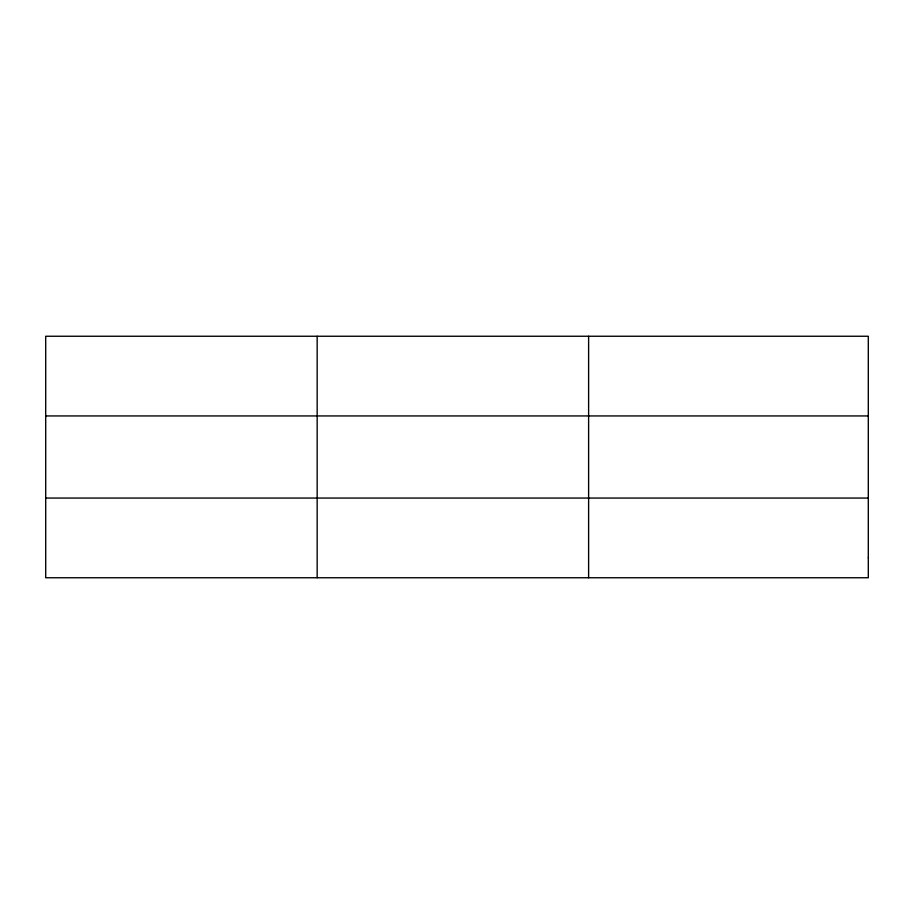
<?xml version="1.0" encoding="UTF-8"?>
<svg xmlns="http://www.w3.org/2000/svg" width="914" height="914" viewBox="0 0 914 914"><rect width="100%" height="100%" fill="white"/><g stroke="black" fill="none" stroke-linecap="round" stroke-linejoin="round"><path stroke-width="1.37" d="M317.158 336.249L317.158 577.751M588.616 336.249L588.616 577.751M45.7 415.939L868.3 415.939M45.7 498.061L868.3 498.061M868.3 557.826L868.3 577.751L45.7 577.751L45.7 336.249L868.3 336.249L868.3 557.826"/></g></svg>
